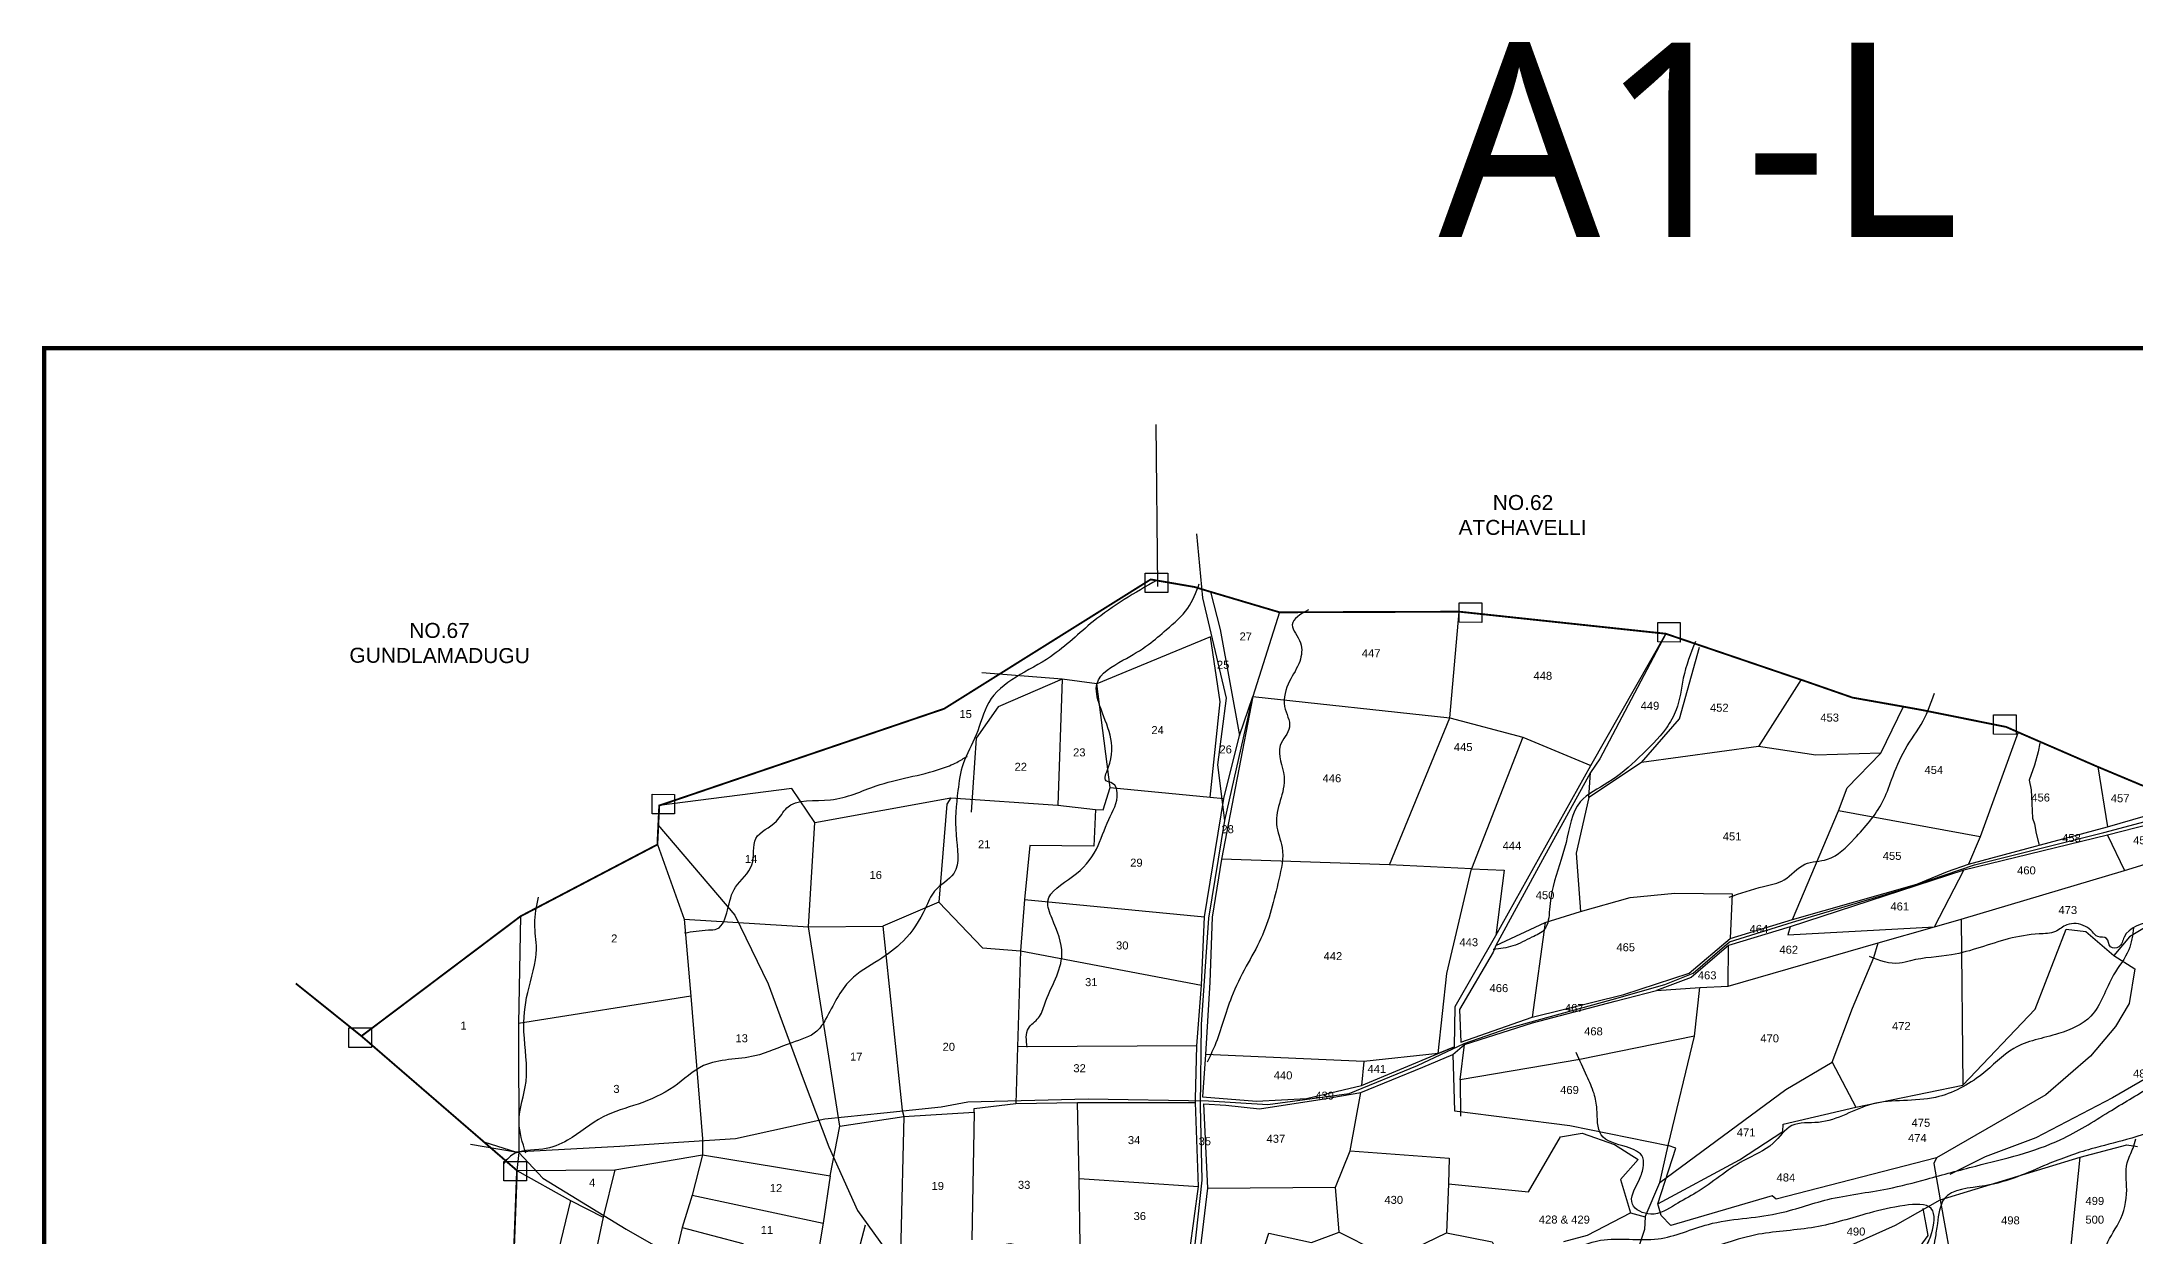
# Model space of a CAD drawing. Header units: inches. Extents: x 203305 to 209081, y 1595524 to 1601295.
# Drawn here: x 203305 to 206705, y 1599354 to 1601295 of the extents above; entities that cross this region are included whole.
import ezdxf
from ezdxf.enums import TextEntityAlignment as Align

# ---------------------------------------------------------------- set-up
doc = ezdxf.new("R2010")
doc.units = ezdxf.units.IN
doc.header["$LTSCALE"] = 15
doc.header["$MEASUREMENT"] = 0
for name, color, linetype in [('BOUNDRY STONES', 240, 'Continuous'), ('CADAS', 1, 'Continuous'), ('PLOTS', 7, 'Continuous'), ('PLOTS NO', 7, 'Continuous'), ('ROADS', 1, 'Continuous'), ('STREAMS', 4, 'Continuous'), ('TEXT', 1, 'Continuous'), ('VILLAGE BOUNDRY', 5, 'Continuous')]:
    doc.layers.add(name, color=color, linetype=linetype)
doc.styles.get("Standard").update_dxf_attribs({"font": 'arial.ttf'})
doc.styles.add('TMS', font='trebuc.ttf')

msp = doc.modelspace()

# ---------------------------------------------------------------- linework, layer by layer
at = {"color": 5, "const_width": 7.28}
msp.add_lwpolyline([(203308.2, 1600797.1), (209077.4, 1600797.1), (209077.4, 1595528), (203308.2, 1595528)], close=True, dxfattribs=at)
at = {"layer": 'BOUNDRY STONES'}
for points in [[(205096.7, 1600431.5), (205133.3, 1600431.4), (205133.3, 1600399.8), (205096.6, 1600399.9)], [(205606.8, 1600383.2), (205643.4, 1600383.1), (205643.4, 1600351.5), (205606.7, 1600351.6)], [(205929.2, 1600351.2), (205965.9, 1600351.1), (205965.8, 1600319.5), (205929.2, 1600319.6)], [(206474.9, 1600201.2), (206511.5, 1600201.1), (206511.5, 1600169.5), (206474.8, 1600169.6)], [(204295.8, 1600072.1), (204332.4, 1600072), (204332.4, 1600040.4), (204295.7, 1600040.5)], [(203803.4, 1599692.5), (203840, 1599692.4), (203840, 1599660.8), (203803.3, 1599660.9)], [(204055.2, 1599475.7), (204091.9, 1599475.7), (204091.8, 1599444.1), (204055.1, 1599444.1)]]:
    msp.add_lwpolyline(points, close=True, dxfattribs=at)
at = {"layer": 'PLOTS'}
for points in [[(205203.1, 1600401), (205218.7, 1600340.1), (205250, 1600167.5)], [(205315, 1600367.8), (205271.6, 1600231.1), (205220.5, 1599966.9), (205205.7, 1599872.2), (205201.6, 1599766.9), (205194.7, 1599649.2), (205189.9, 1599580.5)], [(205493.5, 1599957.3), (205591.7, 1600196.5), (205606.9, 1600368.8)], [(205202.4, 1600067.2), (205218.3, 1600222.2), (205202.6, 1600328.2), (205018.1, 1600251.6)], [(205189.9, 1599580.5), (205277.4, 1599573.2), (205358.8, 1599578), (205448.1, 1599598.8), (205572.8, 1599651.1), (205599, 1599661.8), (205600, 1599727.2), (205666.5, 1599842.7), (205820.5, 1600118.8), (205942.3, 1600333)], [(205942.3, 1600333), (205835.2, 1600129.9), (205820.2, 1600107.7), (205742.3, 1599965.6), (205666.4, 1599826.4), (205661.8, 1599815.4), (205607.5, 1599722.2), (205609.3, 1599669.5), (205725.5, 1599709.7), (205874.3, 1599746.7), (205980.3, 1599781.3), (206046.9, 1599837.7), (206148, 1599868.6), (206350, 1599926), (206399.9, 1599946.5), (206434.2, 1599958.3), (206660.1, 1600019.1), (206742.4, 1600042.9)], [(205903.1, 1600123.6), (205964.9, 1600194.7), (205997.1, 1600311)], [(204781.1, 1600066.6), (204954.8, 1600054.4), (205016.2, 1600047.6), (205028.6, 1600046.8), (205039.8, 1600083.4), (205018.1, 1600251.6), (204962.1, 1600259), (204954.8, 1600054.4)], [(204962.1, 1600259), (204857.8, 1600214.4), (204822.1, 1600163.1), (204813.9, 1600043.2)], [(204962.1, 1600259), (204831.6, 1600269.3)], [(206162.3, 1600258.6), (206093.2, 1600149.8)], [(204023.9, 1599506.8), (204073.9, 1599490.9), (204079.4, 1599489.8), (204076.3, 1599460.8), (204235.5, 1599462.1), (204377.5, 1599486.5), (204584.9, 1599452.3), (204600.5, 1599532.6), (204704.5, 1599548.4), (204818.7, 1599555.5), (204819.2, 1599561.5), (204886.8, 1599569.7), (204987, 1599571.5), (205178.5, 1599571.1), (205178.2, 1599577), (205180.6, 1599663.6), (205188.4, 1599762.2), (205193, 1599872.9), (205224.4, 1600065.3), (205250, 1600167.5), (205271.6, 1600231.1)], [(205271.6, 1600231.1), (205591.7, 1600196.5), (205710.1, 1600165.1), (205820.5, 1600118.8)], [(206148, 1599868.6), (206223.1, 1600045.2), (206237.1, 1600082.6), (206291.8, 1600139), (206328.4, 1600214.5)], [(205710.1, 1600165.1), (205627, 1599951)], [(206291.8, 1600139), (206185.9, 1600135.5), (206093.2, 1600149.8), (205903.1, 1600123.6), (205817.6, 1600066.7), (205796.6, 1599976.2), (205804, 1599881.6)], [(206514.8, 1600172.9), (206452.9, 1600003.2), (206434.2, 1599958.3)], [(206644.1, 1600116.7), (206660.1, 1600019.1)], [(204600.5, 1599532.6), (204549.9, 1599856.6), (204560.3, 1600026.2), (204522.8, 1600081.3), (204307.4, 1600053.8)], [(205039.8, 1600083.4), (205202.4, 1600067.2), (205224.4, 1600065.3)], [(205817.6, 1600066.7), (205820.2, 1600107.7)], [(204560.3, 1600026.2), (204781.1, 1600066.6), (204774.6, 1600056), (204761.5, 1599896.8), (204670.5, 1599857.6)], [(205016.2, 1600047.6), (205013.1, 1599987.6), (204909.3, 1599988.9), (204900.6, 1599901), (204894.1, 1599817.7), (204889.5, 1599661.9), (204886.8, 1599569.7)], [(206755.4, 1600030.1), (206660, 1600005.8), (206426.6, 1599948.8), (206144.3, 1599856.6), (206044.1, 1599826.2), (205983.7, 1599774.6), (205927.5, 1599753.3)], [(206452.9, 1600003.2), (206223.1, 1600045.2)], [(204304.4, 1599990.4), (204347.8, 1599869.2), (204358.7, 1599743.9), (204377.6, 1599512.1), (204377.5, 1599486.5)], [(205776.9, 1599345.2), (205815, 1599355.8), (205885, 1599391.9), (205908.7, 1599385.6), (205932.7, 1599441.4), (205946.3, 1599501.5), (205988.9, 1599679.1), (205997.4, 1599757.9), (206043.8, 1599760.2), (206287.3, 1599830.5), (206379.1, 1599856.9), (206422.3, 1599869), (206687.2, 1599948.1), (206791.2, 1599980.4)], [(206660, 1600005.8), (206687.2, 1599948.1)], [(205572.8, 1599651.1), (205586.8, 1599780.9), (205627, 1599951), (205493.5, 1599957.3), (205220.5, 1599966.9)], [(205627, 1599951), (205679.9, 1599949), (205666.5, 1599842.7)], [(206144.3, 1599856.6), (206140.5, 1599843.6), (206379.1, 1599856.9), (206426.6, 1599948.8)], [(205666.4, 1599826.4), (205746.5, 1599863.6), (205804, 1599881.6), (205884.5, 1599904.5), (205957.2, 1599911.2), (206050.3, 1599910.6), (206046.9, 1599837.7)], [(204761.5, 1599896.8), (204832.6, 1599822.4), (204894.1, 1599817.7), (205188.4, 1599762.2)], [(204900.6, 1599901), (205193, 1599872.9)], [(206784.2, 1599893.6), (206695.5, 1599840.3), (206670, 1599810.3)], [(204082, 1599873.8), (204078.8, 1599699.6), (204079.4, 1599489.8)], [(204347.8, 1599869.2), (204549.9, 1599856.6), (204670.5, 1599857.6), (204702.2, 1599558.6), (204704.5, 1599548.4)], [(205746.5, 1599863.6), (205725.5, 1599709.7)], [(206212.8, 1599636.9), (206251.2, 1599563.6), (206425, 1599599.2), (206542.4, 1599723.1), (206592.8, 1599853.2), (206624.9, 1599849.3), (206670, 1599810.3), (206704.5, 1599788.6), (206694.8, 1599732.3), (206673.1, 1599695), (206632.2, 1599646.6), (206559.5, 1599584), (206382, 1599481.5), (206121.5, 1599414.3), (206115.2, 1599419.5), (205950.3, 1599371.5), (205935, 1599387.5), (205929.3, 1599406.4), (205958.7, 1599496.9), (205946.3, 1599501.5)], [(206422.3, 1599869), (206425, 1599599.2)], [(205932.7, 1599441.4), (206137.4, 1599592.5), (206212.8, 1599636.9), (206245.8, 1599724.4), (206280.5, 1599806.8), (206287.3, 1599830.5)], [(206043.8, 1599760.2), (206044.1, 1599826.2)], [(204358.7, 1599743.9), (204078.8, 1599699.6)], [(205191.5, 1599569.3), (205227.7, 1599567.1), (205282.5, 1599560.8), (205384, 1599576.5), (205447.1, 1599587.5), (205547.9, 1599628.7), (205596.4, 1599649.3), (205615.6, 1599665.8), (205725.9, 1599700.8), (205860.1, 1599736.2), (205927.5, 1599753.3), (205997.4, 1599757.9)], [(205988.9, 1599679.1), (205802.5, 1599641.3), (205608.5, 1599608), (205608.7, 1599549.1)], [(205180.6, 1599663.6), (204889.5, 1599661.9)], [(205599, 1599661.8), (205572.8, 1599651.1), (205452.1, 1599637.7), (205194.7, 1599649.2)], [(205452.1, 1599637.7), (205448.1, 1599598.8)], [(205596.4, 1599649.3), (205599.1, 1599557.6), (205786.3, 1599533.7), (205946.3, 1599501.5)], [(205608.5, 1599608), (205615.6, 1599665.8)], [(204991.1, 1599339.4), (204989.6, 1599447.9), (204987, 1599571.5)], [(205149.9, 1599123.2), (205147.8, 1599245), (205169.2, 1599330.8), (205183.3, 1599434.9), (205178.5, 1599571.1)], [(205412, 1599360.4), (205406.1, 1599433.7), (205429.7, 1599492.7), (205447.1, 1599587.5)], [(204704.5, 1599548.4), (204699.9, 1599348.4), (204698.3, 1599254)], [(204818.7, 1599555.5), (204815.2, 1599348.1)], [(205191.5, 1599569.3), (205197.7, 1599432.3), (205179.8, 1599279)], [(205929.3, 1599406.4), (206062.3, 1599478.1), (206132.3, 1599524.2), (206132.9, 1599536.3), (206251.2, 1599563.6)], [(205526.3, 1598704.7), (205609.1, 1598791), (205687.8, 1598864.7), (205733.2, 1598916.6), (205835.1, 1598979.4), (205916.4, 1599065.5), (205977.2, 1599133.9), (205987.4, 1599148.2), (206061.2, 1599241.4), (206216.3, 1599327.6), (206315.5, 1599371.9), (206388.2, 1599413.1), (206615.2, 1599482.4), (206691.5, 1599502.3), (206708.6, 1599500)], [(205589.6, 1599439.3), (205719.3, 1599426.2), (205771.1, 1599515.4), (205806.7, 1599521.4), (205859, 1599503.1), (205897.6, 1599478.7), (205868.7, 1599446.2), (205885, 1599391.9)], [(204377.5, 1599486.5), (204360.7, 1599420.7), (204344.9, 1599368.4), (204333.2, 1599320.2), (204301.6, 1599219.5)], [(205429.7, 1599492.7), (205590.4, 1599481), (205589.6, 1599439.3), (205586.1, 1599359.5)], [(206382, 1599481.5), (206378, 1599472), (206388.2, 1599413.1), (206411.2, 1599284.5), (206463.8, 1599278.6), (206595.9, 1599291.3), (206650, 1599305.6), (206669.6, 1599305.6), (206727.6, 1599299.4), (206777.2, 1599319.5), (206816.3, 1599327), (206864, 1599334.4), (206943.8, 1599333.6), (206943.4, 1599313.7), (206951.9, 1599313), (206968.5, 1599318.4), (207015.4, 1599357.3), (207049.5, 1599352.3), (207048.5, 1599332.4), (207097, 1599338)], [(206595.9, 1599291.3), (206615.2, 1599482.4)], [(204076.3, 1599460.8), (204163.5, 1599412.2), (204216.4, 1599384.9), (204183.4, 1599227.7)], [(204235.5, 1599462.1), (204216.4, 1599384.9)], [(204584.9, 1599452.3), (204573.8, 1599375.2), (204560.2, 1599295.2)], [(204989.6, 1599447.9), (205183.3, 1599434.9)], [(205197.7, 1599432.3), (205406.1, 1599433.7)], [(204163.5, 1599412.2), (204119.3, 1599230.5)], [(204360.7, 1599420.7), (204573.8, 1599375.2)], [(204344.9, 1599368.4), (204443.4, 1599342.3), (204441.4, 1599332.8), (204471.2, 1599323.9), (204560.2, 1599295.2), (204617.4, 1599274.6), (204682, 1599256.7), (204698.3, 1599254), (204702.2, 1599204.4), (204719.9, 1599194.1), (204788, 1599254.4), (204883.8, 1599233.1), (204846.3, 1599123.9)], [(205908.7, 1599385.6), (205907.6, 1599364.8), (205885.7, 1599297.9), (205878.9, 1599256.5), (205876.4, 1599244.4), (205875.7, 1599160.9), (205939.3, 1599145.4), (206021.2, 1599128.3), (206120.7, 1599214.8), (206234.6, 1599276.1), (206263, 1599268.4), (206327.9, 1599299.2), (206368.5, 1599355.4), (206365.2, 1599372.8), (206360.4, 1599398.8)], [(205278.7, 1599217.8), (205277.1, 1599295.1), (205297.6, 1599358.8), (205367.1, 1599344), (205412, 1599360.4), (205472, 1599330.5), (205520.3, 1599327.5), (205586.1, 1599359.5), (205660.3, 1599344.7), (205668.3, 1599328.5)]]:
    msp.add_lwpolyline(points, dxfattribs=at)
at = {"layer": 'ROADS'}
for points in [[(205226, 1600029.4), (205215, 1600120.2), (205228.8, 1600228.5), (205190.5, 1600391.1), (205180.4, 1600495.4)], [(205162.7, 1599202.1), (205189.1, 1599445.2), (205186.4, 1599565.7), (205188.4, 1599698.3), (205200.1, 1599871), (205226, 1600029.4), (205271.6, 1600231.1)], [(204000.6, 1599503.7), (204073.9, 1599490.9), (204243.3, 1599500.3), (204338.9, 1599506.7), (204431.4, 1599513), (204576.6, 1599544.8), (204672, 1599554.7), (204765.2, 1599564.1), (204808.6, 1599572.6), (205004.3, 1599577.5), (205199.7, 1599573.8), (205295.9, 1599568.3), (205428.1, 1599585.7), (205539, 1599631.6), (205614.9, 1599667.1), (205686.1, 1599692.2), (205855, 1599738.6), (205940.6, 1599763), (205987, 1599781.4), (206045.6, 1599832.3), (206148.2, 1599864.2), (206324.7, 1599916.6), (206443.8, 1599957.6), (206653.7, 1600010.1), (206788, 1600045.8)], [(204305.1, 1600022.6), (204430, 1599875.9), (204484.3, 1599764), (204541, 1599609.6), (204583.1, 1599499.3), (204629.3, 1599395.6), (204672.6, 1599335.8), (204702.6, 1599313.5), (204877.4, 1599342), (204900.1, 1599337.7), (204924.4, 1599323.9), (204975, 1599264.6), (205115.7, 1599216), (205162.7, 1599202.1), (205155.7, 1599153)], [(206814.7, 1599975.1), (206877.5, 1599814.8), (206892.1, 1599793.9), (206903.8, 1599779.5), (206886.5, 1599752.9), (206820.5, 1599680.1), (206743.9, 1599622.8), (206668, 1599578.9), (206543.7, 1599514.1), (206460.9, 1599483.2), (206404, 1599454.3)], [(204079.4, 1599489.8), (204118.5, 1599448.2), (204253.8, 1599365.4), (204388.8, 1599288.1), (204473.4, 1599238.7), (204546.8, 1599186.4), (204566.9, 1599148.6), (204585.6, 1599127.3), (204616.7, 1599085.7), (204623.9, 1599053.8), (204715.5, 1599015.6)], [(204566.9, 1599148.6), (204587.1, 1599212.4), (204612.1, 1599263.7), (204628.8, 1599321.1), (204642.2, 1599372.4)]]:
    msp.add_lwpolyline(points, dxfattribs=at)
at = {"layer": 'STREAMS'}
msp.add_lwpolyline([(206550.2, 1600155.4), (206547.5, 1600141), (206541.4, 1600119.5), (206532.7, 1600095), (206535.6, 1600079.1), (206536.7, 1600057.2), (206537.8, 1600033.4), (206541.2, 1600023.9), (206544.2, 1600008.4), (206549, 1599989.5)], dxfattribs=at)
for points in [[(205116.1, 1600420.1), (205012.4, 1600352.9), (204943, 1600295.7), (204842.5, 1600221.2), (204822.3, 1600168.8), (204801, 1600121.8), (204792.6, 1600078.2), (204789.5, 1600006.4), (204785.8, 1599943.4), (204754.5, 1599914.6), (204739.7, 1599887), (204703.5, 1599833.6), (204663.9, 1599802.5), (204617.9, 1599770.2), (204577.7, 1599706.7), (204563.5, 1599687.3), (204522.8, 1599668.5), (204462.6, 1599646.9), (204379.5, 1599631.2), (204330.9, 1599596.9), (204273, 1599568.8), (204216.4, 1599547.8), (204158.6, 1599510.2), (204118.5, 1599495.6), (204067.8, 1599485.7), (204054.2, 1599471.6)], [(204905, 1599661.2), (204907.1, 1599691.8), (204923.5, 1599708.8), (204933.6, 1599731.5), (204961.5, 1599812), (204945.5, 1599870.3), (204938.6, 1599898.2), (204978.8, 1599938.3), (205017.4, 1599982.9), (205037.5, 1600031.1), (205051.4, 1600073.9), (205043.9, 1600089.9), (205033.3, 1600093.9), (205036.7, 1600115), (205022.8, 1600216.7), (205018.5, 1600252.3), (205060.7, 1600289.8), (205102.2, 1600315.5), (205131.4, 1600339.7), (205165.9, 1600374.5), (205184.5, 1600414)], [(205361.8, 1600371.9), (205335.7, 1600347.6), (205348.9, 1600318.1), (205347.7, 1600288.1), (205331.4, 1600255.8), (205323.2, 1600214.8), (205331.2, 1600181.2), (205316.1, 1600151.2), (205322.3, 1600100.9), (205310, 1600023.6), (205319.2, 1599985.5), (205313.8, 1599933.5), (205284.7, 1599837.6), (205260.9, 1599792.6), (205237, 1599742.4), (205209.6, 1599663.5), (205197.4, 1599636.9)], [(205990.4, 1600320.1), (205970.8, 1600261), (205959.4, 1600209.1), (205943.4, 1600180.2), (205898.9, 1600132.2), (205848.5, 1600091), (205803.5, 1600059.8), (205780.3, 1599993.7), (205759.4, 1599922.5), (205753.4, 1599884.7), (205745.6, 1599852.8), (205724.9, 1599839.8), (205694.1, 1599825.7), (205662.2, 1599819.9)], [(203972.7, 1598365.9), (204022.7, 1598368.2), (204062.4, 1598389.4), (204121, 1598402.1), (204164.3, 1598419), (204245.5, 1598437.7), (204326.7, 1598461.3), (204363.4, 1598511.8), (204433.9, 1598606.4), (204471.9, 1598690.4), (204509.3, 1598773.2), (204534.5, 1598834.9), (204568.8, 1598890.3), (204602.5, 1598931.7), (204669.7, 1598986.4), (204726.7, 1599017), (204798.2, 1599071.7), (204872, 1599095.9), (204955, 1599104.2), (205055.7, 1599115), (205131.3, 1599106.8), (205208, 1599125.2), (205275.8, 1599182.3), (205322.3, 1599207.8), (205358.9, 1599230.3), (205430.9, 1599241.1), (205512.1, 1599259.8), (205603.6, 1599273.5), (205676.2, 1599283.7), (205732.4, 1599301.9), (205836.5, 1599347.5), (205929.8, 1599349.8), (206011.6, 1599373.3), (206122.6, 1599390.7), (206205.7, 1599413.7), (206302.7, 1599431.1), (206366.2, 1599446.8), (206445.9, 1599468.1), (206583.9, 1599511.1), (206662.1, 1599556), (206729.3, 1599596.6), (206876, 1599689.8), (206972.6, 1599769.4), (207014.2, 1599846.1), (207071.3, 1599926.7), (207095.8, 1599952.8), (207151.3, 1599980.7), (207234.4, 1600006.7), (207325.3, 1600018.7), (207399.1, 1600019.1), (207452.8, 1600019.6), (207498.6, 1600045.1), (207624, 1600076.7), (207713.8, 1600120.4), (207782.8, 1600164.1), (207825.6, 1600189), (207911.1, 1600227.2), (207942.2, 1600245.4), (208007, 1600269), (208022.9, 1600283.6)], [(208182.9, 1600292.6), (208157.2, 1600260.1), (208117.2, 1600219.1), (208014.2, 1600123.5), (207904.3, 1600040.6), (207853.5, 1600024.8), (207774.4, 1600006.6), (207720.4, 1599981), (207642.6, 1599966.5), (207551.3, 1599943.5), (207477.7, 1599922.9), (207398.1, 1599939), (207304, 1599939.7), (207226.8, 1599934.4), (207160.6, 1599923.5), (207115.8, 1599915), (207086.9, 1599858.2), (207059.8, 1599806.8), (206970.7, 1599715.4), (206935.7, 1599669.6), (206881.6, 1599616.4), (206858.3, 1599581), (206815.3, 1599559.7), (206756.5, 1599534.1), (206690.9, 1599511), (206633.3, 1599495.9), (206562, 1599470.7), (206460.8, 1599436.1), (206394.6, 1599414.8), (206383.5, 1599374.5), (206379.8, 1599350.6), (206369.9, 1599313.3), (206335.5, 1599278.5), (206266.8, 1599248), (206195, 1599204.6), (206163.1, 1599190), (206115.8, 1599161.3), (206091.9, 1599132), (206082, 1599091), (206078.2, 1599044.5), (206063.4, 1599017), (206037, 1598987.4), (206031.3, 1598936.6), (206041.1, 1598909.6), (206028.1, 1598870.5), (206009.7, 1598843), (205991.8, 1598789.8), (205974.6, 1598771.4), (205947.6, 1598773.3), (205921.9, 1598769.7), (205887.9, 1598721.1), (205876.2, 1598681.4), (205866.9, 1598641.6), (205841.1, 1598619.6), (205819.1, 1598629.5), (205786.6, 1598608.7), (205765.1, 1598588), (205718.5, 1598563.6), (205673.6, 1598560.3), (205614.7, 1598499.3), (205576.7, 1598489.6), (205542.9, 1598473.1)], [(206045.1, 1599904.8), (206101.3, 1599922.4), (206134.4, 1599933), (206168.2, 1599958.3), (206204.9, 1599966.5), (206248.7, 1600000), (206294.3, 1600059.6), (206309.2, 1600095.6), (206331.2, 1600145.1), (206360.3, 1600191.3), (206378.8, 1600236.2)], [(204348.4, 1599846.9), (204387.2, 1599851.6), (204401.2, 1599853.4), (204418.3, 1599884), (204431.3, 1599921.3), (204458, 1599957.5), (204464.4, 1600000.3), (204497.7, 1600028.3), (204514.7, 1600050), (204585.6, 1600063.1), (204659.9, 1600085.8), (204766.1, 1600113.8), (204790.8, 1600124), (204807.5, 1600133.9)], [(206879.6, 1599966), (206772.5, 1599889.8), (206733.3, 1599867.9), (206686.9, 1599840.1), (206678, 1599824.2), (206664.9, 1599824.2), (206658.4, 1599837.8), (206644.2, 1599840.8), (206635.3, 1599848.6), (206624, 1599857.5), (206593.8, 1599860), (206575.4, 1599849.3), (206548.6, 1599845.2), (206498.7, 1599837.1), (206406.7, 1599811.2), (206339.9, 1599801.7), (206322.1, 1599797.6), (206273.5, 1599808.4)], [(204090.8, 1599489.2), (204079.7, 1599539.8), (204091, 1599605.2), (204087.7, 1599685.9), (204093.7, 1599749.8), (204108, 1599821), (204105.2, 1599861.7), (204111.2, 1599905.2)], [(206702.3, 1599855.5), (206694.4, 1599819.4), (206669.7, 1599778.5), (206632.9, 1599711.8), (206580.4, 1599683.3), (206507.6, 1599659.1), (206455.7, 1599616.9), (206420.5, 1599594.4), (206380.5, 1599579.6), (206277.3, 1599568.5), (206190.2, 1599539), (206147.3, 1599533.7), (206116.8, 1599505.2), (206068.3, 1599476.5), (205991.9, 1599424.9), (205957.9, 1599405.3), (205917.9, 1599389.9), (205888.1, 1599406.1), (205898.4, 1599444.2), (205905.6, 1599465), (205905, 1599481.7), (205878.8, 1599499), (205837.2, 1599518.8), (205830.5, 1599560.7), (205825.8, 1599585.7), (205814, 1599614.3), (205796.8, 1599652.5)], [(206615.2, 1598947), (206642.8, 1598983.5), (206645.4, 1599005.8), (206656.9, 1599025.3), (206662.3, 1599064.3), (206667.1, 1599120.7), (206644.6, 1599163.2), (206635.4, 1599200.4), (206654.2, 1599281), (206656.4, 1599334), (206678.4, 1599376.5), (206691.1, 1599429.5), (206691.9, 1599473.3), (206701.3, 1599497.2), (206705.9, 1599512.5)], [(206158.6, 1599218.8), (206198.7, 1599250.6), (206262.5, 1599269.2), (206315.7, 1599290.9), (206362.1, 1599333.3), (206374.1, 1599358.3), (206373.6, 1599398.9), (206330.4, 1599404), (206272.8, 1599391.7), (206184.6, 1599368.8), (206093.2, 1599357.1), (205917.6, 1599298.7), (205858.2, 1599288.2), (205761.9, 1599289.7), (205684.3, 1599261.8), (205588.5, 1599243.2), (205507.2, 1599231.6), (205414.5, 1599188), (205381.6, 1599146.7), (205345.2, 1599098.1), (205271.9, 1599062), (205203.7, 1599049), (205168.6, 1599048.5), (205114.2, 1599040.5), (205050.2, 1599060), (205001.4, 1599058.8), (204927.5, 1599025.9), (204860.5, 1598984.8), (204817.2, 1598939.3), (204802.2, 1598911.2), (204752.6, 1598856.9), (204638.4, 1598777.5), (204595.8, 1598725.1), (204548.1, 1598695.2), (204505.5, 1598643.4), (204491.6, 1598609.1), (204467.8, 1598574.7), (204455.2, 1598549.2), (204422, 1598506.1), (204392.5, 1598479.9), (204333.4, 1598426.6), (204299.6, 1598409.2), (204259.5, 1598399.3), (204224.5, 1598380.6), (204200.7, 1598383.2), (204153.1, 1598357), (204086.8, 1598340.3), (204053.5, 1598306.7), (204054, 1598257.3), (204056.5, 1598225.4), (204069.5, 1598206.6), (204087, 1598179.7), (204101.9, 1598157.2), (204139.3, 1598065.9), (204172.4, 1598047.7), (204211.7, 1598013.2), (204226, 1597985.1), (204287.9, 1597958.1), (204312.8, 1597916.1), (204287.1, 1597881.8), (204284.5, 1597844.9), (204269.4, 1597800.6), (204257.4, 1597786.2), (204239.8, 1597753.8), (204228.5, 1597737.8), (204187.2, 1597732.9), (204149, 1597728.6), (204102.7, 1597712.5), (204039.5, 1597709.5), (203977.6, 1597713.4), (203923.2, 1597706.1)]]:
    msp.add_spline(points, degree=3, dxfattribs=at)
at = {"layer": 'VILLAGE BOUNDRY'}
msp.add_lwpolyline([(205117.1, 1600409.9), (205114.6, 1600673.1)], dxfattribs=at)
at = {"layer": 'VILLAGE BOUNDRY', "const_width": 3}
for points in [[(203823.7, 1599679.2), (204082, 1599873.8), (204304.4, 1599990.4), (204307.4, 1600053.8), (204323.7, 1600059.3), (204770.2, 1600211.1), (205105.7, 1600421.2), (205177.2, 1600408.9), (205203.1, 1600401), (205315, 1600367.8), (205606.9, 1600368.8), (205942.3, 1600333), (206162.8, 1600258), (206245.6, 1600229.2), (206328.4, 1600214.5), (206359.8, 1600208.8), (206495.4, 1600181.5), (206514.8, 1600172.9), (206644.1, 1600116.7), (206717.6, 1600085.9)], [(204067.9, 1599236.5), (204076.3, 1599460.8), (203823.7, 1599679.2), (203717.1, 1599764.7)]]:
    msp.add_lwpolyline(points, dxfattribs=at)

# ---------------------------------------------------------------- texts
at = {"layer": 'CADAS', "color": 2, "style": 'TMS'}
msp.add_text('A1-L', height=315.69, dxfattribs=at).set_placement((205573.3, 1600977.7))
at = {"layer": 'PLOTS NO'}
for s, p in [('27', (205260.1, 1600328.5)), ('25', (205223.4, 1600282.5)), ('15', (204805.1, 1600202.5)), ('24', (205116.9, 1600176.4)), ('26', (205227.4, 1600145)), ('22', (204894.6, 1600116.8)), ('23', (204989.7, 1600140.2)), ('28', (205230.6, 1600015.4)), ('21', (204835.2, 1599990.9)), ('14', (204456.7, 1599967.1)), ('16', (204659.1, 1599941)), ('29', (205082.5, 1599961)), ('2', (204234.3, 1599837.8)), ('30', (205059.5, 1599826.5)), ('31', (205009.2, 1599766.9)), ('1', (203989.5, 1599696.3)), ('13', (204441.3, 1599675.7)), ('17', (204627.4, 1599645.8)), ('20', (204777.7, 1599661.8)), ('32', (204990.2, 1599627)), ('3', (204237.9, 1599593.4)), ('34', (205078.7, 1599510.2)), ('35', (205193.6, 1599508.3)), ('4', (204198.5, 1599441.2)), ('12', (204497.1, 1599432.3)), ('19', (204759.8, 1599435.7)), ('33', (204900.1, 1599437.5)), ('11', (204482.3, 1599364.1)), ('36', (205088, 1599386.8))]:
    msp.add_text(s, height=13, rotation=359.8583, dxfattribs=at).set_placement(p, align=Align.MIDDLE_CENTER)
for s, p in [('447', (205448.6, 1600294.8)), ('448', (205727.5, 1600258.2)), ('449', (205901.5, 1600209.5)), ('452', (206014.1, 1600206.3)), ('453', (206193.4, 1600190.3)), ('445', (205598.1, 1600142.4)), ('454', (206362.6, 1600105.2)), ('446', (205384.9, 1600091.7)), ('456', (206536.1, 1600060.4)), ('457', (206665.2, 1600059.2)), ('444', (205677.4, 1599982.1)), ('451', (206034.9, 1599997.2)), ('455', (206294.8, 1599965.6)), ('458', (206586.1, 1599994.5)), ('459', (206701.5, 1599990.9)), ('460', (206513, 1599942)), ('450', (205731.1, 1599901.7)), ('461', (206307.2, 1599883.4)), ('473', (206580.2, 1599877.6)), ('464', (206078.5, 1599846.9)), ('442', (205386.5, 1599802.7)), ('443', (205607.2, 1599825.3)), ('465', (205862.1, 1599817.1)), ('462', (206126.9, 1599813.1)), ('463', (205994.4, 1599771.5)), ('466', (205656.1, 1599750.7)), ('467', (205778.5, 1599718.4)), ('468', (205809.7, 1599680.5)), ('470', (206095.9, 1599669.1)), ('472', (206309.8, 1599689.1)), ('440', (205305.5, 1599609)), ('441', (205457.9, 1599619.4)), ('483', (206701.3, 1599611.9)), ('439', (205373.1, 1599576)), ('469', (205770.8, 1599585.2)), ('475', (206341.6, 1599531.9)), ('437', (205293.9, 1599505.9)), ('471', (206057.7, 1599516.3)), ('474', (206335.8, 1599507.2)), ('484', (206122.3, 1599443)), ('430', (205485.3, 1599406.6)), ('499', (206624.1, 1599404.9)), ('428 & 429', (205736.2, 1599374.7)), ('490', (206236.2, 1599355.2)), ('498', (206487, 1599373.3)), ('500', (206624, 1599374.5))]:
    msp.add_text(s, height=13, rotation=359.8583, dxfattribs=at).set_placement(p)
at = {"layer": 'TEXT', "char_height": 24.357, "attachment_point": 1, "rotation": 359.8583}
for s, insert, width in [('\\pi64.92127;NO.62 \\P\\pi9.42095;ATCHAVELLI', (205596.4, 1600558.7), 223.797), ('\\pi67.30483;NO.67 \\P\\pi-29.83111;GUNDLAMADUGU', (203834.1, 1600350.8), 228.813)]:
    msp.add_mtext(s, dxfattribs=dict(at, insert=insert, width=width))

doc.saveas('drawing.dxf')
